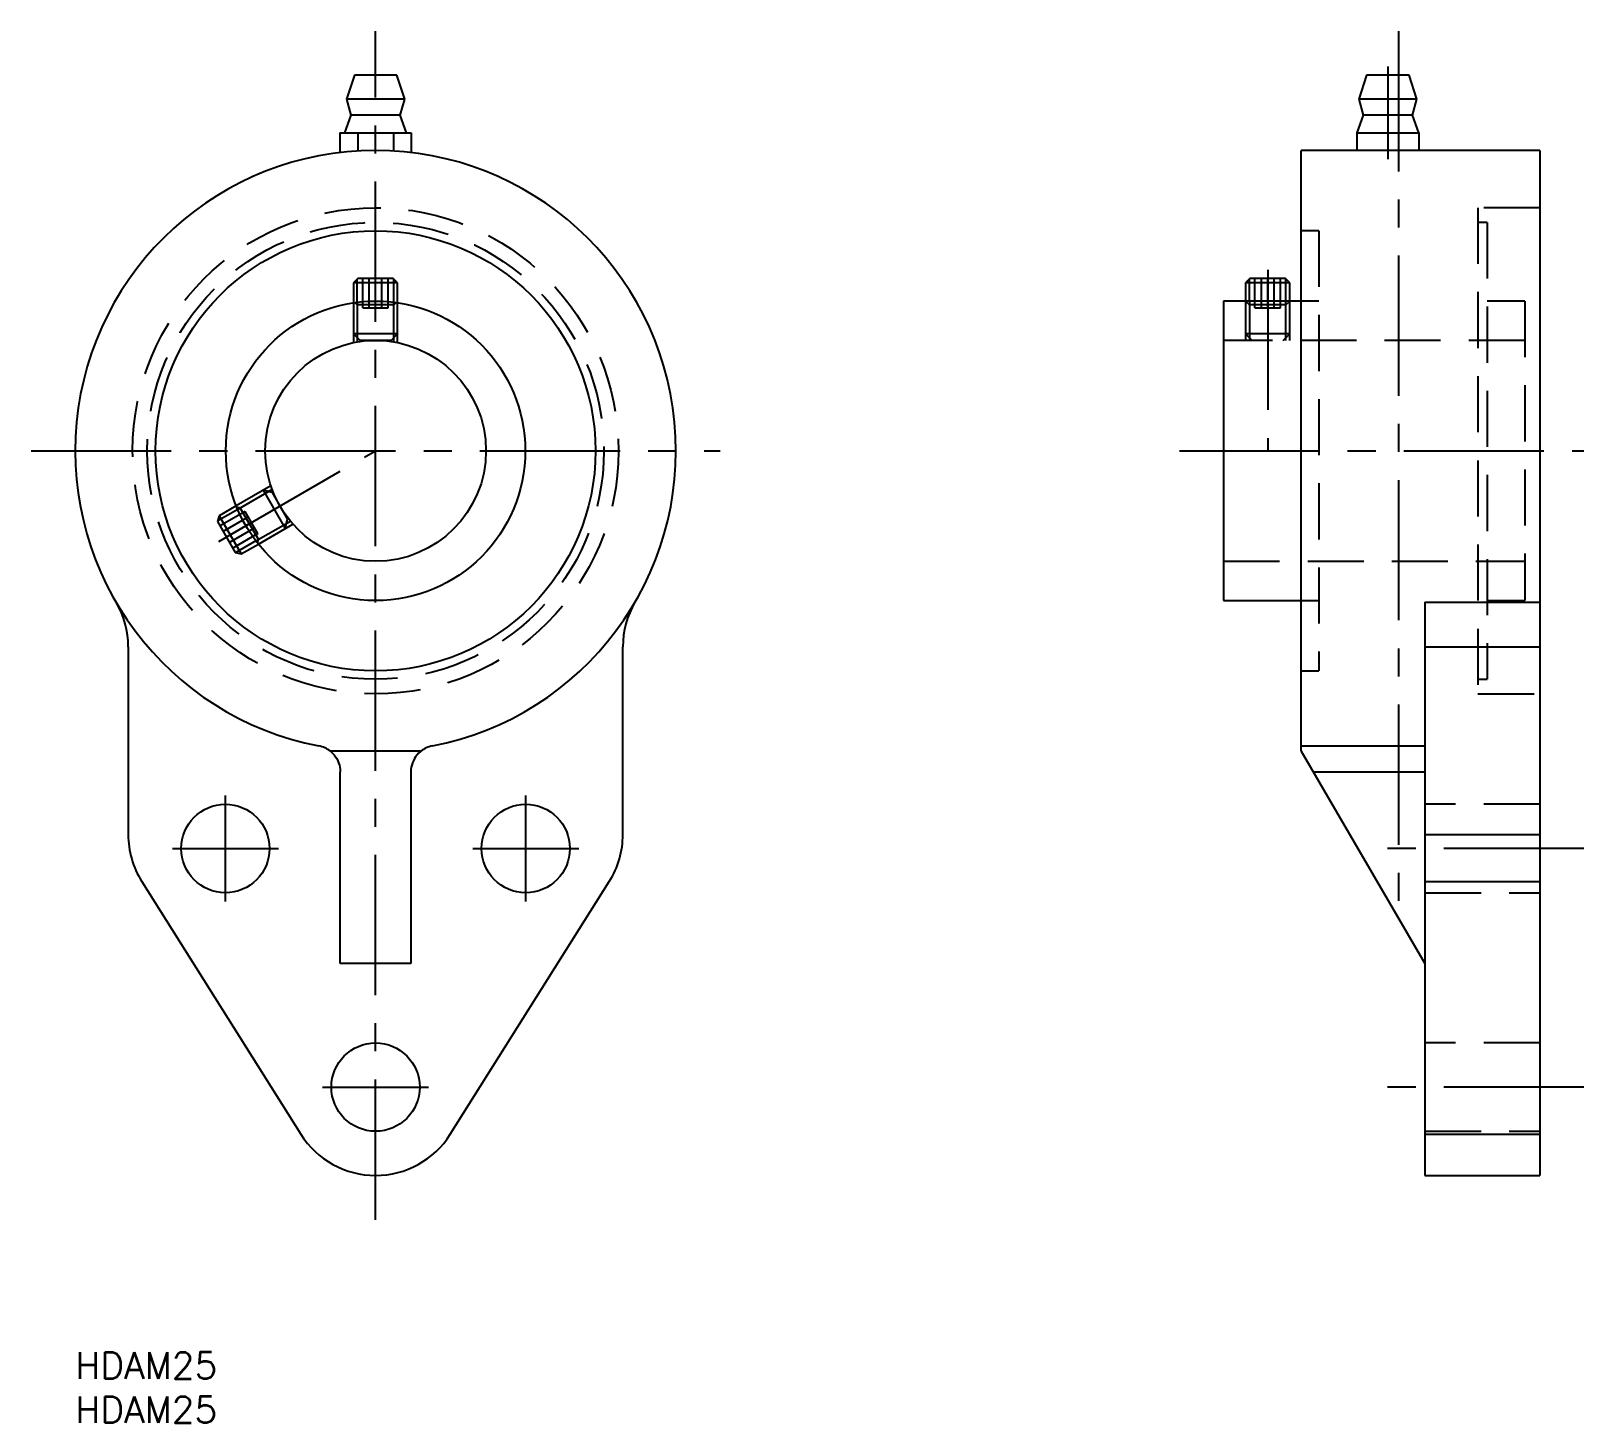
# Model space of a CAD drawing. Extents: x -5 to 171, y -8 to 150.
import ezdxf

# ---------------------------------------------------------------- set-up
doc = ezdxf.new("R2010")
doc.units = 0
doc.header["$LTSCALE"] = 0.5
doc.linetypes.add('CENTER', pattern=[50.8, 31.75, -6.35, 6.35, -6.35])
doc.linetypes.add('DASHED', pattern=[19.05, 12.7, -6.35])
for name, color, linetype in [('MSM_CENTER', 1, 'CENTER'), ('MSM_CONTINUOUS', 7, 'CONTINUOUS'), ('MSM_DASHED', 4, 'DASHED'), ('MSM_NARROW', 5, 'CONTINUOUS'), ('MSM_PART_NUMBER', 7, 'CONTINUOUS')]:
    doc.layers.add(name, color=color, linetype=linetype)
doc.styles.get("Standard").update_dxf_attribs({"font": 'txt.shx', "height": 3, "bigfont": 'bigfont.shx'})

msp = doc.modelspace()

# ---------------------------------------------------------------- linework, layer by layer
at = {"layer": 'MSM_CENTER'}
for p, q in [((34, 15), (34, 149.5)), ((149.8, 149.5), (149.8, 49.14)), ((148.6, 145.5), (148.6, 135)), ((135, 122.5), (135, 102)), ((-5, 102), (73, 102)), ((16.25, 91.75), (34, 102)), ((125, 102), (170.8, 102)), ((17, 51), (17, 63)), ((51, 51), (51, 63)), ((11, 57), (23, 57)), ((45, 57), (57, 57)), ((170.8, 57), (147.8, 57)), ((28, 30), (40, 30)), ((170.8, 30), (147.8, 30))]:
    msp.add_line(p, q, dxfattribs=at)
at = {"layer": 'MSM_CONTINUOUS'}
for p, q in [((31.6, 144.5), (30.7, 141.8)), ((36.4, 144.5), (31.6, 144.5)), ((37.3, 141.8), (36.4, 144.5)), ((146.2, 144.5), (145.3, 141.8)), ((151, 144.5), (146.2, 144.5)), ((151.9, 141.8), (151, 144.5)), ((30.7, 141.8), (31.2, 140)), ((37.3, 141.8), (30.7, 141.8)), ((36.8, 140), (37.3, 141.8)), ((145.3, 141.8), (145.8, 140)), ((151.9, 141.8), (145.3, 141.8)), ((151.4, 140), (151.9, 141.8)), ((31.2, 140), (30.5, 138)), ((36.8, 140), (31.2, 140)), ((37.5, 138), (36.8, 140)), ((145.8, 140), (145.1, 138)), ((151.4, 140), (145.8, 140)), ((152.1, 138), (151.4, 140)), ((29.96, 138), (38.04, 138)), ((29.96, 138), (29.96, 135.76)), ((31.98, 138), (31.98, 135.94)), ((36.02, 138), (36.02, 135.94)), ((38.04, 138), (38.04, 135.76)), ((145.1, 138), (152.1, 138)), ((145.1, 138), (145.1, 136)), ((148.6, 138), (148.6, 136)), ((152.1, 138), (152.1, 136)), ((138.8, 68), (138.8, 136)), ((165.8, 136), (138.8, 136)), ((165.8, 136), (165.8, 20)), ((31.99, 121.5), (31.5, 121.01)), ((36.01, 121.5), (31.99, 121.5)), ((36.5, 121.01), (36.01, 121.5)), ((132.99, 121.5), (132.5, 121.01)), ((137.01, 121.5), (132.99, 121.5)), ((137.5, 121.01), (137.01, 121.5)), ((31.5, 121.01), (31.5, 118.76)), ((36.5, 121.01), (31.5, 121.01)), ((36.5, 118.76), (36.5, 121.01)), ((132.5, 121.01), (132.5, 118.95)), ((137.5, 121.01), (132.5, 121.01)), ((137.5, 118.95), (137.5, 121.01)), ((138.8, 118.95), (130, 118.95)), ((130, 118.95), (130, 85.05)), ((18.23, 95.78), (16.29, 94.66)), ((16.29, 94.66), (16.11, 93.99)), ((16.11, 93.99), (18.12, 90.51)), ((16.29, 94.66), (18.79, 90.33)), ((18.79, 90.33), (20.73, 91.45)), ((18.12, 90.51), (18.79, 90.33)), ((130, 85.05), (138.8, 85.05)), ((152.8, 84.86), (152.8, 20)), ((6, 79.82), (6, 58.59)), ((62, 58.59), (62, 79.82)), ((39.11, 68), (28.89, 68)), ((28.89, 68), (28.93, 67.97)), ((28.93, 67.97), (29.12, 67.79)), ((29.12, 67.79), (29.3, 67.6)), ((29.3, 67.6), (29.46, 67.39)), ((29.46, 67.39), (29.6, 67.17)), ((29.6, 67.17), (29.72, 66.94)), ((29.72, 66.94), (29.82, 66.69)), ((38.28, 66.94), (38.18, 66.69)), ((38.4, 67.17), (38.28, 66.94)), ((38.54, 67.39), (38.4, 67.17)), ((38.7, 67.6), (38.54, 67.39)), ((38.88, 67.79), (38.7, 67.6)), ((39.07, 67.97), (38.88, 67.79)), ((39.11, 68), (39.07, 67.97)), ((138.8, 68), (152.8, 44)), ((29.82, 66.69), (29.9, 66.44)), ((29.9, 66.44), (29.95, 66.19)), ((29.95, 66.19), (29.99, 65.93)), ((29.99, 65.93), (30, 65.67)), ((30, 44), (30, 65.67)), ((38.01, 65.93), (38, 65.67)), ((38, 65.67), (38, 44)), ((38.05, 66.19), (38.01, 65.93)), ((38.1, 66.44), (38.05, 66.19)), ((38.18, 66.69), (38.1, 66.44)), ((7.54, 53.26), (25.54, 24.67)), ((42.46, 24.67), (60.46, 53.26)), ((38, 44), (30, 44)), ((152.8, 20), (165.8, 20))]:
    msp.add_line(p, q, dxfattribs=at)
for centre, radius in [((34, 102), 24.9), ((34, 102), 16.95), ((34, 102), 12.5), ((17, 57), 5), ((51, 57), 5), ((34, 30), 5)]:
    msp.add_circle(centre, radius, dxfattribs=at)
for centre, radius, start, end in [((34, 102), 34, 280.9055, 259.0945), ((-4, 79.82), 10, 0, 30.2726), ((72, 79.82), 10, 149.7274, 180), ((27, 65.67), 3, 51.0111, 79.0945), ((41, 65.67), 3, 100.9055, 128.9889), ((16, 58.59), 10, 180, 212.1957), ((52, 58.59), 10, 327.8043, 0), ((34, 30), 10, 212.1957, 327.8043)]:
    msp.add_arc(centre, radius, start, end, dxfattribs=at)
at = {"layer": 'MSM_DASHED'}
for p, q in [((165.8, 129.5), (158.8, 129.5)), ((158.8, 129.5), (158.8, 74.5)), ((140.8, 126.9), (138.8, 126.9)), ((140.8, 126.9), (140.8, 77.1)), ((159.85, 127.85), (158.8, 127.85)), ((159.85, 127.85), (159.85, 76.15)), ((32.56, 118.2), (32.56, 121.5)), ((33.28, 118.2), (33.28, 121.5)), ((34, 118.2), (34, 121.5)), ((34.72, 118.2), (34.72, 121.5)), ((35.44, 118.2), (35.44, 121.5)), ((133.56, 118.2), (133.56, 121.5)), ((134.28, 118.2), (134.28, 121.5)), ((135, 118.2), (135, 121.5)), ((135.72, 118.2), (135.72, 121.5)), ((136.44, 118.2), (136.44, 121.5)), ((31.5, 118.76), (31.5, 114.25)), ((31.67, 118.78), (31.93, 118.52)), ((31.93, 118.82), (31.93, 114.33)), ((36.07, 118.52), (31.93, 118.52)), ((32.56, 118.2), (35.44, 118.2)), ((36.07, 114.33), (36.07, 118.82)), ((36.07, 118.52), (36.33, 118.78)), ((36.5, 114.25), (36.5, 118.76)), ((132.5, 118.95), (132.5, 114.5)), ((132.5, 118.95), (132.93, 118.52)), ((132.51, 117.95), (132.5, 117.95)), ((132.93, 118.95), (132.93, 114.5)), ((137.07, 118.52), (132.93, 118.52)), ((133.56, 118.2), (136.44, 118.2)), ((137.07, 114.5), (137.07, 118.95)), ((137.07, 118.52), (137.5, 118.95)), ((137.5, 117.95), (137.49, 117.95)), ((137.5, 114.5), (137.5, 118.95)), ((140.8, 118.95), (138.8, 118.95)), ((164.1, 118.95), (159.85, 118.95)), ((164.1, 118.95), (164.1, 85.05)), ((36.5, 115.25), (31.5, 115.25)), ((31.5, 115.25), (32.25, 114.5)), ((35.75, 114.5), (32.25, 114.5)), ((35.75, 114.5), (36.5, 115.25)), ((164.1, 114.5), (130, 114.5)), ((132.5, 115.25), (133.25, 114.5)), ((137.5, 115.25), (132.5, 115.25)), ((136.75, 114.5), (137.5, 115.25)), ((22.14, 98.04), (18.23, 95.78)), ((22.29, 97.63), (18.4, 95.38)), ((21.28, 97.54), (23.78, 93.21)), ((22.3, 97.27), (21.28, 97.54)), ((22.3, 97.27), (24.05, 94.23)), ((19.25, 95.15), (16.39, 93.5)), ((18.66, 95.53), (18.3, 95.63)), ((18.66, 95.53), (20.73, 91.95)), ((20.69, 92.65), (19.25, 95.15)), ((19.61, 94.52), (16.75, 92.87)), ((19.97, 93.9), (17.11, 92.25)), ((20.33, 93.27), (17.47, 91.62)), ((20.46, 91.8), (24.36, 94.05)), ((20.73, 91.45), (24.64, 93.71)), ((23.78, 93.21), (24.05, 94.23)), ((20.69, 92.65), (17.83, 91)), ((20.63, 91.59), (20.73, 91.95)), ((130, 89.5), (164.1, 89.5)), ((138.8, 85.05), (140.8, 85.05)), ((159.85, 85.05), (164.1, 85.05)), ((138.8, 77.1), (140.8, 77.1)), ((158.8, 76.15), (159.85, 76.15)), ((158.8, 74.5), (165.8, 74.5)), ((165.8, 62), (152.8, 62)), ((152.8, 52), (165.8, 52)), ((165.8, 35), (152.8, 35)), ((152.8, 25), (165.8, 25))]:
    msp.add_line(p, q, dxfattribs=at)
for radius in [27.5, 25.85]:
    msp.add_circle((34, 102), radius, dxfattribs=at)
at = {"layer": 'MSM_NARROW'}
for p, q in [((31.93, 118.82), (31.93, 121.44)), ((36.07, 118.82), (36.07, 121.44)), ((132.93, 118.95), (132.93, 121.44)), ((137.07, 118.95), (137.07, 121.44)), ((18.4, 95.38), (16.13, 94.07)), ((20.46, 91.8), (18.2, 90.49)), ((152.8, 84.86), (165.8, 84.86)), ((152.8, 79.82), (165.8, 79.82)), ((138.8, 68.61), (152.8, 68.61)), ((140.16, 65.67), (152.8, 65.67)), ((152.8, 58.59), (165.8, 58.59)), ((152.8, 53.26), (165.8, 53.26)), ((152.8, 24.67), (165.8, 24.67))]:
    msp.add_line(p, q, dxfattribs=at)

# ---------------------------------------------------------------- texts
at = {"layer": 'MSM_PART_NUMBER'}
for p in [(0, -3), (0, -8)]:
    msp.add_text('HDAM25', height=3, dxfattribs=at).set_placement(p)

doc.saveas('drawing.dxf')
